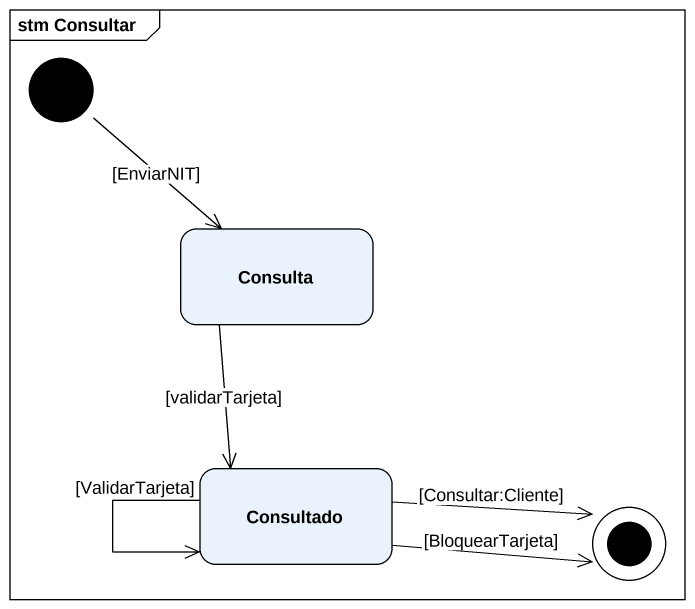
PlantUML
@startuml
mainframe stm Consultar
hide empty description
state Consulta
state Consultado
[*] --> Consulta : [EnviarNIT]
Consulta --> Consultado : [validarTarjeta]
Consultado --> Consultado : [ValidarTarjeta]
Consultado -right-> [*] : [Consultar:Cliente]
Consultado -right-> [*] : [BloquearTarjeta]
@enduml
